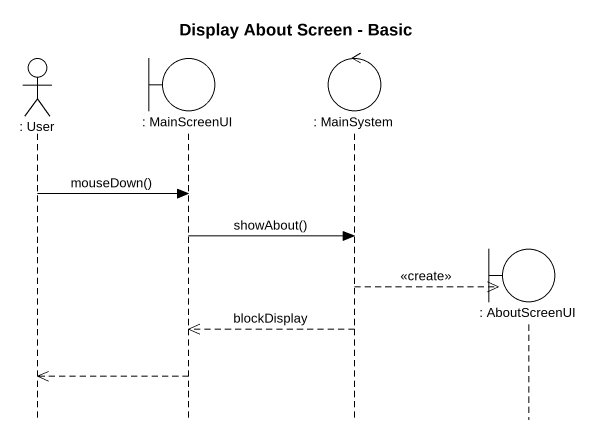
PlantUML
@startuml
title Display About Screen - Basic
hide footbox
actor ": User" as User
boundary ": MainScreenUI" as MainScreenUI
control ": MainSystem" as MainSystem
boundary ": AboutScreenUI" as AboutScreenUI

User -> MainScreenUI : mouseDown()
MainScreenUI -> MainSystem : showAbout()
MainSystem -->> AboutScreenUI ** : <<create>>
MainSystem -->> MainScreenUI : blockDisplay
MainScreenUI -->> User
@enduml
